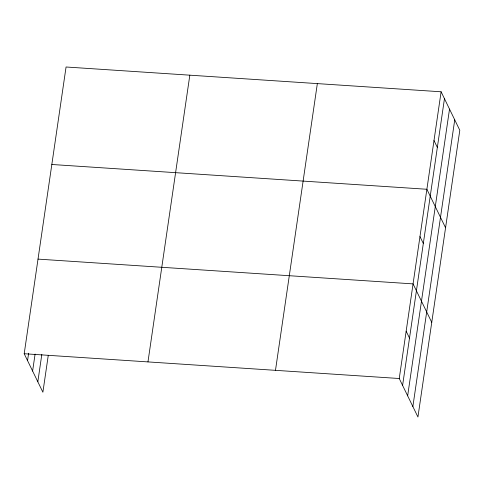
<?xml version="1.0" encoding="UTF-8"?>
<svg xmlns="http://www.w3.org/2000/svg" width="484" height="484" viewBox="0 0 484 484"><rect width="100%" height="100%" fill="white"/><g stroke="black" fill="none" stroke-linecap="round" stroke-linejoin="round"><path stroke-width="0.73" d="M48.285 355.256L42.888 392.215L24.2 353.731L66.066 66.998L441.112 91.785L459.8 130.269L417.934 417.002L399.246 378.512L441.112 91.785M27.552 360.628L28.629 353.235M32.609 371.053L35.096 354.052M37.825 381.791L41.824 354.445M147.965 361.911L189.831 75.177M275.481 370.333L317.347 83.605M402.597 385.415L444.463 98.682M407.655 395.839L449.521 109.106M412.87 406.578L454.736 119.844M51.83 164.487L426.876 189.268L445.564 227.758M38.018 259.109L413.064 283.89L431.752 322.38M24.2 353.731L399.246 378.512M433.991 140.523L437.342 147.426M419.967 236.579L423.319 243.482M406.155 331.201L409.506 338.104"/></g></svg>
